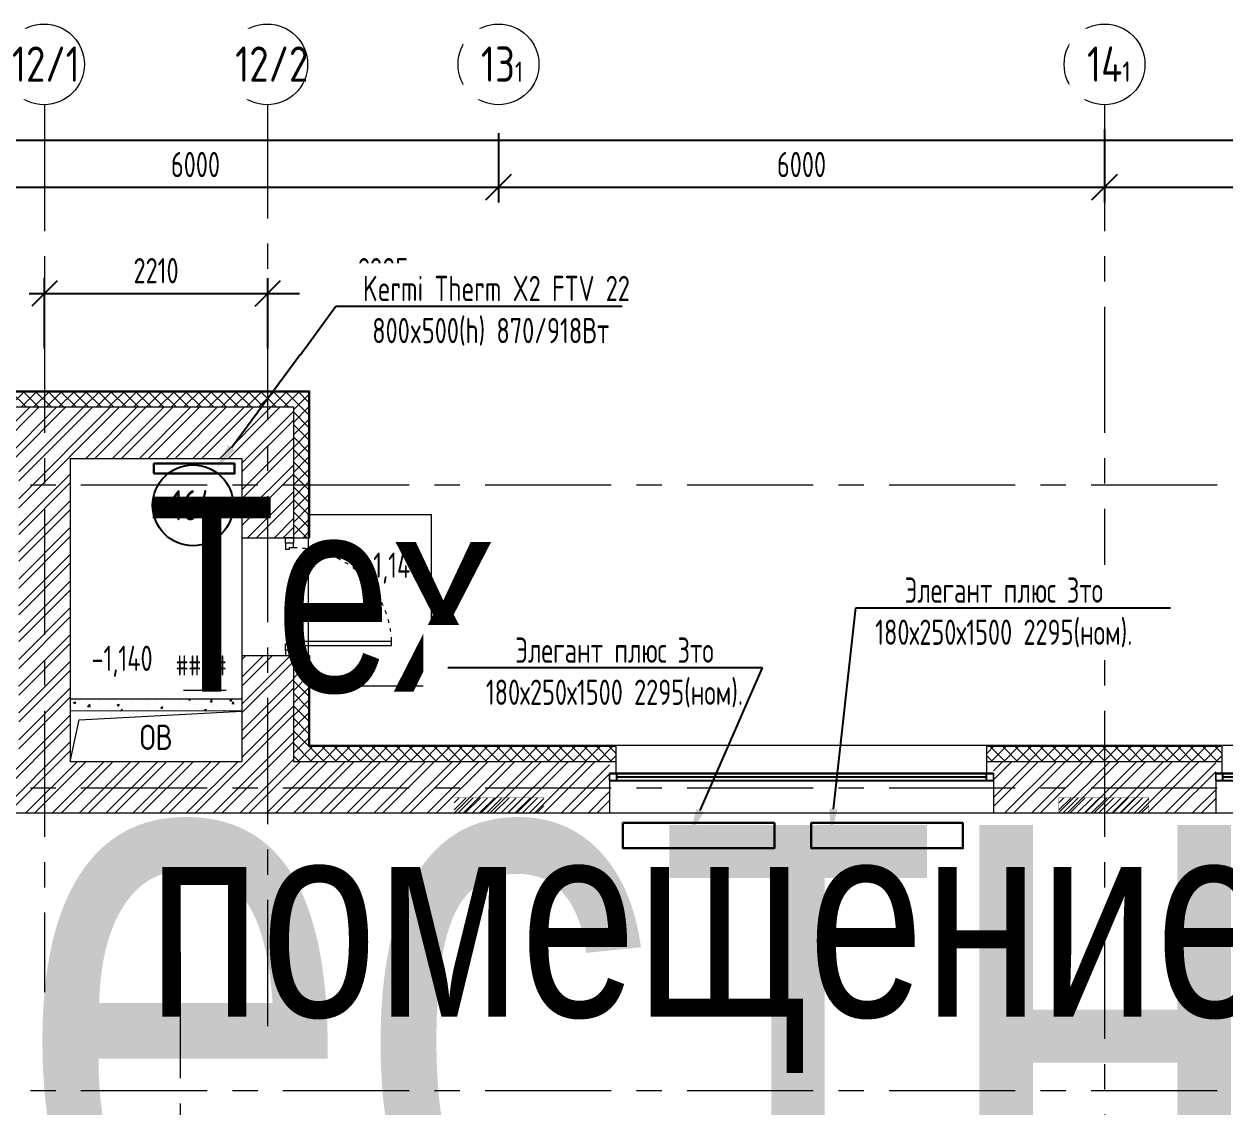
# Model space of a CAD drawing. Header units: millimetres. Extents: x -455656 to 9247092, y 0 to 412358.
# Drawn here: x -180931 to -169042, y 372096 to 382821 of the extents above; entities that cross this region are included whole.
import ezdxf
from ezdxf import colors
from ezdxf.entities.mleader import LeaderData, LeaderLine
from ezdxf.enums import TextEntityAlignment as Align
from ezdxf.math import Vec2, Vec3

# ---------------------------------------------------------------- set-up
doc = ezdxf.new("R2018")
doc.units = ezdxf.units.MM
doc.header["$MEASUREMENT"] = 0
doc.header["$PDMODE"] = 3
doc.header["$PDSIZE"] = -4
doc.linetypes.add('ACAD_ISO03W100', pattern=[30, 12, -18])
doc.linetypes.add('CENTER', pattern=[2, 1.25, -0.25, 0.25, -0.25])
doc.layers.get('0').update_dxf_attribs({"color": 250, "lineweight": 9})
doc.layers.get('Defpoints').update_dxf_attribs({"color": 6})
doc.layers.add('АР_Названия помещений', color=124, linetype='Continuous', lineweight=5, plot=False)
doc.layers.add('АР_новое окно', color=155, linetype='Continuous')
for name, color, linetype, lineweight in [('АР_Номер помещения', 1, 'Continuous', 25), ('АР_Помещения_площадь', 19, 'Continuous', 9), ('подлога', 250, 'Continuous', 9), ('Радиаторы', 250, 'Continuous', 9), ('Радиаторы текст', 250, 'Continuous', 9)]:
    doc.layers.add(name, color=color, linetype=linetype, lineweight=lineweight)
doc.styles.add('ICOCPEUR', font='isocpeur.ttf')
doc.styles.add('ISOCPEUR', font='isocpeur.ttf', dxfattribs={"width": 0.7})
doc.styles.get("Standard").update_dxf_attribs({"font": 'isocpeur.ttf'})
doc.styles.add('ГОСТ 2.304', font='isocpeur.ttf', dxfattribs={"width": 0.7})
doc.dimstyles.new('СПДС', dxfattribs={"dimscale": 100, "dimtxt": 2.5, "dimasz": 2.5, "dimexe": 1.5, "dimexo": 0, "dimgap": 1, "dimtad": 1, "dimdec": 0, "dimrnd": 1, "dimtxsty": 'ГОСТ 2.304', "dimblk": 'OBLIQUE', "dimcen": 2.5, "dimdle": 1.5, "dimadec": 0, "dimazin": 2, "dimtfac": 0.75, "dimtdec": 0, "dimtmove": 1, "dimatfit": 3, "dimfxl": 1, "dimtolj": 1, "dimarcsym": 1})

# ---------------------------------------------------------------- blocks, each defined once
blk = doc.blocks.new('_Oblique')
at = {"color": 0, "linetype": 'ByBlock', "lineweight": -2}
blk.add_line((-0.5, -0.5), (0.5, 0.5), dxfattribs=at)
blk = doc.blocks.new('*D710')
at = {"layer": 'Defpoints', "color": 0, "lineweight": 30, "ltscale": 100, "transparency": 16777216}
for p in [(-182234, 381960), (-176234, 381740), (-176234, 381204)]:
    blk.add_point(p, dxfattribs=at)
at = {"layer": 'подлога', "color": 0, "lineweight": -2, "ltscale": 100}
for p, q in [((-182234, 381960), (-182234, 381054)), ((-176234, 381740), (-176234, 381054)), ((-182384, 381204), (-176084, 381204))]:
    blk.add_line(p, q, dxfattribs=at)
at = {"layer": 'подлога', "color": 0, "lineweight": -2, "ltscale": 100, "xscale": 250, "yscale": 250, "zscale": 250, "rotation": 180}
blk.add_blockref('_Oblique', (-182234, 381204), dxfattribs=at)
at = {"layer": 'подлога', "color": 0, "lineweight": -2, "ltscale": 100, "xscale": 250, "yscale": 250, "zscale": 250}
blk.add_blockref('_Oblique', (-176234, 381204), dxfattribs=at)
at = {"layer": 'подлога', "color": 0, "ltscale": 100, "insert": (-179234, 381429), "char_height": 250, "attachment_point": 5, "style": 'ГОСТ 2.304'}
blk.add_mtext('\\A1;6000', dxfattribs=at)
blk = doc.blocks.new('*D711')
at = {"layer": 'Defpoints', "color": 0, "lineweight": 30, "ltscale": 100, "transparency": 16777216}
for p in [(-176234, 381740), (-170234, 381777), (-170234, 381204)]:
    blk.add_point(p, dxfattribs=at)
at = {"layer": 'подлога', "color": 0, "lineweight": -2, "ltscale": 100}
for p, q in [((-176234, 381740), (-176234, 381054)), ((-170234, 381777), (-170234, 381054)), ((-176384, 381204), (-170084, 381204))]:
    blk.add_line(p, q, dxfattribs=at)
at = {"layer": 'подлога', "color": 0, "lineweight": -2, "ltscale": 100, "xscale": 250, "yscale": 250, "zscale": 250, "rotation": 180}
blk.add_blockref('_Oblique', (-176234, 381204), dxfattribs=at)
at = {"layer": 'подлога', "color": 0, "lineweight": -2, "ltscale": 100, "xscale": 250, "yscale": 250, "zscale": 250}
blk.add_blockref('_Oblique', (-170234, 381204), dxfattribs=at)
at = {"layer": 'подлога', "color": 0, "ltscale": 100, "insert": (-173234, 381429), "char_height": 250, "attachment_point": 5, "style": 'ГОСТ 2.304'}
blk.add_mtext('\\A1;6000', dxfattribs=at)
blk = doc.blocks.new('*D712')
at = {"layer": 'Defpoints', "color": 0, "lineweight": 30, "ltscale": 100, "transparency": 16777216}
for p in [(-170234, 381777), (-164234, 381706), (-164234, 381204)]:
    blk.add_point(p, dxfattribs=at)
at = {"layer": 'подлога', "color": 0, "lineweight": -2, "ltscale": 100}
for p, q in [((-170234, 381777), (-170234, 381054)), ((-164234, 381706), (-164234, 381054)), ((-170384, 381204), (-164084, 381204))]:
    blk.add_line(p, q, dxfattribs=at)
at = {"layer": 'подлога', "color": 0, "lineweight": -2, "ltscale": 100, "xscale": 250, "yscale": 250, "zscale": 250, "rotation": 180}
blk.add_blockref('_Oblique', (-170234, 381204), dxfattribs=at)
at = {"layer": 'подлога', "color": 0, "lineweight": -2, "ltscale": 100, "xscale": 250, "yscale": 250, "zscale": 250}
blk.add_blockref('_Oblique', (-164234, 381204), dxfattribs=at)
at = {"layer": 'подлога', "color": 0, "ltscale": 100, "insert": (-167234, 381429), "char_height": 250, "attachment_point": 5, "style": 'ГОСТ 2.304'}
blk.add_mtext('\\A1;6000', dxfattribs=at)
blk = doc.blocks.new('*U455')
for points in [[(-55, -80), (-55, 0), (-115, 0), (-115, -40), (-100, -40), (-100, -80), (-55, -80)], [(0, 0), (0, -80), (-55, -80), (-55, 0), (0, 0)], [(-1170, 0), (-1170, -80), (-1115, -80), (-1115, 0), (-1170, 0)], [(-1115, -80), (-1115, 0), (-1055, 0), (-1055, -40), (-1070, -40), (-1070, -80), (-1115, -80)]]:
    blk.add_lwpolyline(points)
blk.add_lwpolyline([(-100, -80), (-100, -1050), (-140, -1050), (-140, -80)], close=True)
at = {"linetype": 'ACAD_ISO03W100', "ltscale": 3}
blk.add_arc((-100, -80), 970, 180, 270, dxfattribs=at)
blk = doc.blocks.new('*U156')
at = {"layer": 'АР_новое окно', "lineweight": 20}
for p, q in [((0, 3800), (-70, 3800)), ((0, 0), (-70, 0))]:
    blk.add_line(p, q, dxfattribs=at)
at = {"layer": 'АР_новое окно'}
for p, q in [((-70, 3800), (-70, 0)), ((-70, 0), (-70, 3800)), ((0, 3730), (-70, 3730)), ((-35, 3730), (-35, 70)), ((0, 3800), (0, 0)), ((0, 70), (-70, 70))]:
    blk.add_line(p, q, dxfattribs=at)
blk = doc.blocks.new('*D751')
at = {"layer": 'Defpoints', "color": 0, "lineweight": 30, "ltscale": 100, "transparency": 16777216}
for p in [(-218234, 381671), (-154724, 381671), (-154724, 381671)]:
    blk.add_point(p, dxfattribs=at)
at = {"layer": 'подлога', "color": 0, "lineweight": -2, "ltscale": 100}
for p, q in [((-218234, 381671), (-218234, 381821)), ((-154724, 381671), (-154724, 381821)), ((-218384, 381671), (-154574, 381671))]:
    blk.add_line(p, q, dxfattribs=at)
at = {"layer": 'подлога', "color": 0, "lineweight": -2, "ltscale": 100, "xscale": 250, "yscale": 250, "zscale": 250, "rotation": 180}
blk.add_blockref('_Oblique', (-218234, 381671), dxfattribs=at)
at = {"layer": 'подлога', "color": 0, "lineweight": -2, "ltscale": 100, "xscale": 250, "yscale": 250, "zscale": 250}
blk.add_blockref('_Oblique', (-154724, 381671), dxfattribs=at)
at = {"layer": 'подлога', "color": 0, "ltscale": 100, "insert": (-186479, 381896), "char_height": 250, "attachment_point": 5, "style": 'ГОСТ 2.304'}
blk.add_mtext('\\A1;63510', dxfattribs=at)
blk = doc.blocks.new('*U42')
at = {"color": 7, "style": 'ISOCPEUR', "width": 0.7, "flags": 1}
blk.add_attdef('КАТЕГОРИЯ', (-499, -2092), '', height=250, dxfattribs=at)
at = {"layer": 'АР_Номер помещения', "color": 7, "style": 'ISOCPEUR', "width": 0.7}
blk.add_attdef('НОМЕР_ПОМЕЩЕНИЯ', text='', height=300, dxfattribs=at).set_placement((-347, -2951), align=Align.MIDDLE_CENTER)
at = {"layer": 'АР_Помещения_площадь', "color": 7, "lineweight": 30, "width": 0.7, "flags": 104}
blk.add_attdef('ИМЯ_ПОМЕЩЕНИЯ', text='', height=100, dxfattribs=at).set_placement((158, 1217), align=Align.MIDDLE_CENTER)
at = {"layer": 'АР_Помещения_площадь', "color": 7, "style": 'ISOCPEUR', "width": 0.7}
blk.add_attdef('ПЛОЩАДЬ_ПОМЕЩЕНИЯ', text='', height=200, dxfattribs=at).set_placement((5971, -3885), align=Align.MIDDLE_RIGHT)
blk = doc.blocks.new('*U43')
at = {"layer": 'АР_Номер помещения', "color": 7}
blk.add_circle((44, -1488), 400, dxfattribs=at)
at = {"layer": 'АР_Помещения_площадь', "color": 7}
blk.add_line((371, -3321), (-51, -3321), dxfattribs=at)
at = {"color": 7, "style": 'ISOCPEUR', "width": 0.7, "flags": 1}
blk.add_attdef('КАТЕГОРИЯ', (-499, -2092), '', height=250, dxfattribs=at)
at = {"layer": 'АР_Номер помещения', "color": 7, "style": 'ISOCPEUR', "width": 0.7}
blk.add_attdef('НОМЕР_ПОМЕЩЕНИЯ', text='', height=300, dxfattribs=at).set_placement((44, -1488), align=Align.MIDDLE_CENTER)
at = {"layer": 'АР_Помещения_площадь', "color": 7, "lineweight": 30, "width": 0.7, "flags": 104}
blk.add_attdef('ИМЯ_ПОМЕЩЕНИЯ', text='', height=100, dxfattribs=at).set_placement((158, 1217), align=Align.MIDDLE_CENTER)
at = {"layer": 'АР_Помещения_площадь', "color": 7, "style": 'ISOCPEUR', "width": 0.7}
blk.add_attdef('ПЛОЩАДЬ_ПОМЕЩЕНИЯ', text='', height=200, dxfattribs=at).set_placement((376, -3075), align=Align.MIDDLE_RIGHT)
blk = doc.blocks.new('_DotSmall')
at = {"color": 0, "linetype": 'ByBlock', "const_width": 0.5}
blk.add_lwpolyline([(-0.0625, 0, 1), (0.0625, 0, 1)], format="xyb", close=True, dxfattribs=at)
blk = doc.blocks.new('*D912')
at = {"layer": 'Defpoints', "color": 0, "lineweight": 30, "ltscale": 100, "transparency": 16777216}
for p in [(-178519, 380153), (-180729, 379608), (-178519, 379608)]:
    blk.add_point(p, dxfattribs=at)
at = {"layer": 'подлога', "color": 0, "lineweight": -2, "ltscale": 100}
for p, q in [((-180729, 379608), (-180729, 380303)), ((-178519, 379608), (-178519, 380303)), ((-180879, 380153), (-178369, 380153))]:
    blk.add_line(p, q, dxfattribs=at)
at = {"layer": 'подлога', "color": 0, "lineweight": -2, "ltscale": 100, "xscale": 250, "yscale": 250, "zscale": 250, "rotation": 180}
blk.add_blockref('_Oblique', (-180729, 380153), dxfattribs=at)
at = {"layer": 'подлога', "color": 0, "lineweight": -2, "ltscale": 100, "xscale": 250, "yscale": 250, "zscale": 250}
blk.add_blockref('_Oblique', (-178519, 380153), dxfattribs=at)
at = {"layer": 'подлога', "color": 0, "ltscale": 100, "insert": (-179624, 380378), "char_height": 250, "attachment_point": 5, "style": 'ГОСТ 2.304'}
blk.add_mtext('\\A1;2210', dxfattribs=at)
blk = doc.blocks.new('*D913')
at = {"layer": 'Defpoints', "color": 0, "lineweight": 30, "ltscale": 100, "transparency": 16777216}
for p in [(-176234, 380153), (-178519, 379608), (-176234, 379608)]:
    blk.add_point(p, dxfattribs=at)
at = {"layer": 'подлога', "color": 0, "lineweight": -2, "ltscale": 100}
for p, q in [((-178519, 379608), (-178519, 380303)), ((-176234, 379608), (-176234, 380303)), ((-178669, 380153), (-176084, 380153))]:
    blk.add_line(p, q, dxfattribs=at)
at = {"layer": 'подлога', "color": 0, "lineweight": -2, "ltscale": 100, "xscale": 250, "yscale": 250, "zscale": 250, "rotation": 180}
blk.add_blockref('_Oblique', (-178519, 380153), dxfattribs=at)
at = {"layer": 'подлога', "color": 0, "lineweight": -2, "ltscale": 100, "xscale": 250, "yscale": 250, "zscale": 250}
blk.add_blockref('_Oblique', (-176234, 380153), dxfattribs=at)
at = {"layer": 'подлога', "color": 0, "ltscale": 100, "insert": (-177376, 380378), "char_height": 250, "attachment_point": 5, "style": 'ГОСТ 2.304'}
blk.add_mtext('\\A1;2285', dxfattribs=at)

msp = doc.modelspace()

# ---------------------------------------------------------------- hatches: boundary and pattern name
at = {"layer": 'подлога', "ltscale": 100}
h = msp.add_hatch(dxfattribs=at)
h.set_pattern_fill('ANSI37', color=256, scale=700)
h.set_pattern_definition([(45, (-1155848.89, 411410.33), (-61.871843, 61.871843), []), (135, (-1155848.89, 411410.33), (-61.871843, -61.871843), [])])
h.paths.add_polyline_path([(-178263.9, 377733.1), (-178263.9, 379028.2), (-181563.9, 379028.2), (-181563.9, 379178.2), (-178113.9, 379178.2), (-178113.9, 377733.1)])
h = msp.add_hatch(dxfattribs=at)
h.set_pattern_fill('ANSI32', color=256, scale=500)
h.set_pattern_definition([(45, (-1171616.54, 412084.36), (-132.58252, 132.58252), []), (45, (-1171528.15, 412084.36), (-132.58252, 132.58252), [])])
h.paths.add_polyline_path([(-178877, 376566.1), (-178914, 376566.1)], flags=17)
h.paths.add_polyline_path([(-178263.9, 376566.1), (-178773.9, 376566.1), (-178773.9, 375518.2), (-180473.9, 375518.2), (-180473.9, 378518.2), (-178773.9, 378518.2), (-178773.9, 377732.7), (-178263.9, 377733.5), (-178263.9, 379028.2), (-181498.9, 379028.2), (-181498.9, 378518.2), (-180983.9, 378518.2), (-180983.9, 375518.2), (-186183.9, 375518.2), (-186183.9, 375008.2), (-180753.3, 375008.2), (-175133.9, 375008.2), (-175133.9, 375518.2), (-178263.9, 375518.2)])
h = msp.add_hatch(dxfattribs=at)
h.set_pattern_fill('ANSI37', color=256, scale=700)
h.set_pattern_definition([(45, (-1153438.89, 411410.33), (-61.871843, 61.871843), []), (135, (-1153438.89, 411410.33), (-61.871843, -61.871843), [])])
h.paths.add_polyline_path([(-175068.9, 375518.2), (-178263.9, 375518.2), (-178263.9, 376566.1), (-178113.9, 376566.1), (-178113.9, 375668.2), (-175068.9, 375668.2)])
h = msp.add_hatch(dxfattribs=at)
h.set_pattern_fill('AR-CONC', color=256, scale=30)
h.set_pattern_definition([(50, (0, 247657.5), (215.17805, -18.82564), [22.5, -247.5]), (355, (0, 247657.5), (-41.6254, 225.65764), [18, -198]), (100.45144, (17.93, 247655.93), (173.55265, 206.832), [19.12206, -210.34263]), (46.1842, (0, 247717.5), (320.1724, -49.6558), [33.75, -371.25]), (96.63564, (26.68, 247713.36), (280.3986, 292.2356), [28.6831, -315.51413]), (351.18416, (0, 247717.5), (280.3986, 292.2356), [27, -297]), (21, (30, 247702.5), (179.07212, -120.78567), [22.5, -247.5]), (326, (30, 247702.5), (72.9946, 217.54501), [18, -198]), (71.45144, (44.92, 247692.43), (252.06671, 96.75935), [19.12206, -210.34263]), (37.5, (0, 247657.5), (3.647957, 99.868156), [0, -195.6, 0, -201, 0, -198.75]), (7.5, (0, 247657.5), (78.92086, 118.323514), [0, -114.6, 0, -191.1, 0, -75.75]), (327.5, (-66.9, 247657.5), (160.14673, -6.766462), [0, -75, 0, -234, 0, -310.5]), (317.5, (-96.9, 247657.5), (174.95585, 30.031495), [0, -97.5, 0, -155.4, 0, -220.5])])
h.paths.add_polyline_path([(-178773.9, 376137), (-180473.9, 376137.7), (-180473.9, 376017.7), (-178773.9, 376017)])
h = msp.add_hatch(dxfattribs=at)
h.set_pattern_fill('ANSI37', color=256, scale=700)
h.set_pattern_definition([(45, (-1147438.89, 411410.33), (-61.871843, 61.871843), []), (135, (-1147438.89, 411410.33), (-61.871843, -61.871843), [])])
h.paths.add_polyline_path([(-169068.9, 375518.2), (-171398.9, 375518.2), (-171398.9, 375668.2), (-169068.9, 375668.2)])
h = msp.add_hatch(dxfattribs=at)
h.set_pattern_fill('ANSI32', color=256, scale=500)
h.set_pattern_definition([(45, (-1169613.57, 412084.36), (-132.58252, 132.58252), []), (45, (-1169525.18, 412084.36), (-132.58252, 132.58252), [])])
h.paths.add_polyline_path([(-169133.9, 375518.2), (-171333.9, 375518.2), (-171333.9, 375008.2), (-169133.9, 375008.2)])
at = {"layer": 'подлога', "ltscale": 100, "transparency": 33554636}
h = msp.add_hatch(dxfattribs=at)
h.set_pattern_fill('ANSI31', color=20, scale=400)
h.set_pattern_definition([(45, (0, 247656.25), (-35.355339, 35.355339), [])])
h.paths.add_polyline_path([(-176673.9, 375008.2), (-176673.9, 375158.2), (-175783.9, 375158.2), (-175783.9, 375008.2)])
h = msp.add_hatch(dxfattribs=at)
h.set_pattern_fill('ANSI31', color=20, scale=400)
h.set_pattern_definition([(45, (5988.235, 247656.29), (-35.355339, 35.355339), [])])
h.paths.add_polyline_path([(-170685.7, 375008.2), (-170685.7, 375158.3), (-169795.7, 375158.3), (-169795.7, 375008.2)])

# ---------------------------------------------------------------- linework, layer by layer
at = {"layer": 'подлога', "linetype": 'CENTER', "ltscale": 1000}
for p, q in [((-180728.9, 382020.7), (-180728.9, 373233.1)), ((-178518.9, 372896.3), (-178518.9, 382020.7)), ((-170233.9, 382020.7), (-170233.9, 326288.3)), ((-224367.6, 378258.2), (-141189.2, 378258.2)), ((-224367.6, 375258.2), (-141189.2, 375258.2)), ((-179384.4, 373632), (-179384.4, 317899.6)), ((-224367.6, 372258.2), (-141189.2, 372258.2)), ((-224367.6, 372258.2), (-141189.2, 372258.2))]:
    msp.add_line(p, q, dxfattribs=at)
at = {"layer": 'подлога', "ltscale": 100}
for p, q in [((-178113.9, 379178.2), (-178113.9, 377733.1)), ((-178103.9, 379188.2), (-178103.9, 377733.1)), ((-181563.9, 379028.2), (-178263.9, 379028.2)), ((-178263.9, 379028.2), (-178263.9, 377733.1)), ((-180473.9, 378518.2), (-178773.9, 378518.2)), ((-180473.9, 378518.2), (-180473.9, 375518.2)), ((-178773.9, 378518.2), (-178773.9, 377733.1)), ((-178773.9, 377733.1), (-178263.9, 377733.1)), ((-178773.9, 376566.1), (-178263.9, 376566.1)), ((-178773.9, 376566.1), (-178773.9, 375518.2)), ((-178263.9, 376566.1), (-178263.9, 375518.2)), ((-178113.9, 376566.1), (-178113.9, 375668.2)), ((-178103.9, 376566.1), (-178103.9, 375678.2)), ((-178113.9, 375668.2), (-175068.9, 375668.2)), ((-178103.9, 375678.2), (-175068.9, 375678.2)), ((-171398.9, 375678.2), (-169068.9, 375678.2)), ((-171398.9, 375668.2), (-169068.9, 375668.2)), ((-180473.9, 375518.2), (-178773.9, 375518.2)), ((-178263.9, 375518.2), (-175068.9, 375518.2)), ((-175068.9, 375399.3), (-175068.9, 375518.2)), ((-171398.9, 375518.2), (-169068.9, 375518.2)), ((-171398.9, 375399.3), (-171398.9, 375518.2)), ((-169068.9, 375399.3), (-169068.9, 375518.2)), ((-175133.9, 375399.3), (-175133.9, 375008.2)), ((-175133.9, 375399.3), (-175068.9, 375399.3)), ((-171398.9, 375399.3), (-171333.9, 375399.3)), ((-171333.9, 375399.3), (-171333.9, 375008.2)), ((-169133.9, 375399.3), (-169133.9, 375008.2)), ((-169133.9, 375399.3), (-169068.9, 375399.3)), ((-186183.9, 375008.2), (-175133.9, 375008.2)), ((-171333.9, 375008.2), (-169133.9, 375008.2))]:
    msp.add_line(p, q, dxfattribs=at)
at = {"layer": 'подлога', "lineweight": 15, "ltscale": 100}
msp.add_line((-175068.9, 375399.3), (-171333.9, 375399.3), dxfattribs=at)
at = {"layer": 'подлога'}
for p, q in [((-175133.9, 375008.2), (-171333.9, 375008.2)), ((-169133.9, 375008.2), (-165333.9, 375008.2))]:
    msp.add_line(p, q, dxfattribs=at)
at = {"layer": 'подлога', "color": 18, "ltscale": 100, "true_color": 0x000000}
for points in [[(-186283.9, 379188.2), (-178103.9, 379188.2)], [(-181563.9, 379178.2), (-178113.9, 379178.2)], [(-178773.9, 377733.1), (-178773.9, 376566.1)], [(-178263.9, 377733.1), (-178103.9, 377733.1)], [(-178263.9, 376566.1), (-178103.9, 376566.1)], [(-180473.9, 375518.2), (-180384.2, 375930.8), (-178773.9, 376017)], [(-175068.9, 375518.2), (-175068.9, 375678.2)], [(-171398.9, 375518.2), (-171398.9, 375678.2)], [(-169068.9, 375518.2), (-169068.9, 375678.2)]]:
    msp.add_lwpolyline(points, dxfattribs=at)
at = {"layer": 'подлога', "ltscale": 100}
msp.add_lwpolyline([(-178113.9, 377963.7), (-176901.5, 377963.7), (-176901.5, 376264.1), (-178113.9, 376264.1)], close=True, dxfattribs=at)
for points in [[(-180473.9, 376137.7), (-178773.9, 376137)], [(-178773.9, 376017), (-180473.9, 376017.7)]]:
    msp.add_lwpolyline(points, dxfattribs=at)
at = {"layer": 'подлога'}
for points in [[(-175068.9, 375678.2), (-171398.9, 375678.2)], [(-169068.9, 375678.2), (-165398.9, 375678.2)]]:
    msp.add_lwpolyline(points, dxfattribs=at)
at = {"layer": 'подлога', "color": 20, "ltscale": 100, "const_width": 2}
for points in [[(-176673.9, 375008.2), (-176673.9, 375158.2), (-175783.9, 375158.2), (-175783.9, 375008.2)], [(-170685.7, 375008.2), (-170685.7, 375158.3), (-169795.7, 375158.3), (-169795.7, 375008.2)]]:
    msp.add_lwpolyline(points, close=True, dxfattribs=at)
at = {"layer": 'подлога', "ltscale": 0.5}
for centre in [(-180733.9, 382420.7), (-178523.9, 382420.7), (-176233.9, 382420.7), (-170233.9, 382420.7)]:
    msp.add_circle(centre, 400, dxfattribs=at)
at = {"layer": 'Радиаторы', "color": 1, "lineweight": 30, "ltscale": 500}
for points in [[(-179646, 378368.2), (-179646, 378468.2), (-178846, 378468.2), (-178846, 378368.2)], [(-173502, 374908.5), (-173502, 374658.5), (-175002, 374658.5), (-175002, 374908.5)], [(-171637, 374908.5), (-171637, 374658.5), (-173137, 374658.5), (-173137, 374908.5)]]:
    msp.add_lwpolyline(points, close=True, dxfattribs=at)

# ---------------------------------------------------------------- block references
at = {"layer": 'подлога'}
ref = msp.add_blockref('*U43', (-179302.6, 379542.8), dxfattribs=at)
ref.add_attrib('НОМЕР_ПОМЕЩЕНИЯ', '164', dxfattribs={"layer": 'АР_Номер помещения', "color": 7, "height": 300, "style": 'ISOCPEUR', "width": 0.7}).set_placement((-179258.2, 378054.8), align=Align.MIDDLE_CENTER)
lines = msp.add_mtext('\\W0.8000;Тех. помещение', dxfattribs={"layer": 'АР_Названия помещений', "insert": (-179704.2, 378138.5), "char_height": 1930.3, "width": 988.577, "attachment_point": 1})
ref.add_attrib('ИМЯ_ПОМЕЩЕНИЯ', '', (-179704.2, 378138.5), dxfattribs={"flags": 104}).embed_mtext(lines)
ref.add_attrib('ПЛОЩАДЬ_ПОМЕЩЕНИЯ', '####', dxfattribs={"layer": 'АР_Помещения_площадь', "color": 7, "height": 200, "style": 'ISOCPEUR', "width": 0.7}).set_placement((-178926.4, 376468), align=Align.MIDDLE_RIGHT)
at = {"layer": 'подлога', "xscale": -1, "rotation": 90}
for name, p in [('*U455', (-178343.9, 376566.1)), ('*U156', (-171333.9, 375329.3)), ('*U156', (-165333.9, 375329.3))]:
    msp.add_blockref(name, p, dxfattribs=at)
at = {"layer": 'подлога'}
ref = msp.add_blockref('*U42', (-187091.2, 379762.2), dxfattribs=at)
lines = msp.add_mtext('\\W0.8000;Лестничная клетка \\P(Л1)', dxfattribs={"layer": 'АР_Названия помещений', "insert": (-184955.6, 376193.7), "char_height": 5627.261, "width": 453.416, "attachment_point": 1})
ref.add_attrib('ИМЯ_ПОМЕЩЕНИЯ', '', (-184955.6, 376193.7), dxfattribs={"flags": 104}).embed_mtext(lines)

# ---------------------------------------------------------------- texts
at = {"layer": 'подлога', "ltscale": 100, "insert": (-179623.7, 375757.2), "char_height": 250, "attachment_point": 5, "line_spacing_factor": 0.7, "style": 'ICOCPEUR'}
msp.add_mtext('\\A1;{\\W0.8;ОВ}', dxfattribs=at)

# ---------------------------------------------------------------- dimensions: what is measured, and where the dimension line sits
at = {"layer": 'подлога', "ltscale": 100}
for base, p1, p2, picture, middle in [((-176233.9, 381204.2), (-182233.9, 381960), (-176233.9, 381739.8), '*D710', (-179233.9, 381429.2)), ((-170233.9, 381204.2), (-176233.9, 381739.8), (-170233.9, 381776.8), '*D711', (-173233.9, 381429.2)), ((-164233.9, 381204.2), (-170233.9, 381776.8), (-164233.9, 381706.1), '*D712', (-167233.9, 381429.2)), ((-178518.9, 380153.2), (-180728.9, 379608.1), (-178518.9, 379608.1), '*D912', (-179623.9, 380378.2)), ((-176233.9, 380153.2), (-178518.9, 379608.1), (-176233.9, 379608.1), '*D913', (-177376.4, 380378.2))]:
    dim = msp.add_linear_dim(base=base, p1=p1, p2=p2, dimstyle='СПДС', dxfattribs=at)
    dim.commit()
    dim.dimension.update_dxf_attribs({"geometry": picture, "text_midpoint": middle})

# ---------------------------------------------------------------- leaders
at = {"layer": 'подлога'}
ml = msp.add_multileader_mtext('Standard', dxfattribs=at)
ml.set_content('%%P0,000', color=256, style='ISOCPEUR')
ml.set_leader_properties(color=256, linetype='Continuous', lineweight=-1)
ml.set_arrow_properties(name='DOTSMALL')
ml.build(insert=Vec2(0, 0))
ml.multileader.update_dxf_attribs({"has_text_frame": 1, "text_left_attachment_type": 4, "text_right_attachment_type": 4, "dogleg_length": 100, "arrow_head_size": 180})
ctx = ml.context
ctx.base_point, ctx.char_height, ctx.arrow_head_size, ctx.landing_gap_size, ctx.plane_origin = Vec3(-188172.5, 379810.4), 250, 180, 50, Vec3(-190605.4, 378243.4)
ctx.left_attachment, ctx.right_attachment = 4, 4
notes = []
notes.append((ctx, [(0, (0, 0, 0), (0, 0), (1, 0), 1, [])]))
ctx.mtext.insert, ctx.mtext.width, ctx.mtext.line_spacing_style, ctx.mtext.flow_direction = Vec3(-188122.5, 380143.8), 852.697, 2, 5
ml = msp.add_multileader_mtext('Standard', dxfattribs=at)
ml.set_content('0,000', color=256, style='ISOCPEUR')
ml.set_leader_properties(color=256, linetype='Continuous', lineweight=-1)
ml.set_arrow_properties(name='DOTSMALL')
ml.build(insert=Vec2(0, 0))
ml.multileader.update_dxf_attribs({"has_text_frame": 1, "text_left_attachment_type": 4, "text_right_attachment_type": 4, "dogleg_length": 100, "arrow_head_size": 180})
ctx = ml.context
ctx.base_point, ctx.char_height, ctx.arrow_head_size, ctx.landing_gap_size, ctx.plane_origin = Vec3(-185715.8, 378042.4), 250, 180, 50, Vec3(-189667.4, 376603.9)
ctx.left_attachment, ctx.right_attachment = 4, 4
notes.append((ctx, [(0, (0, 0, 0), (0, 0), (1, 0), 1, [])]))
ctx.mtext.insert, ctx.mtext.width, ctx.mtext.line_spacing_style, ctx.mtext.flow_direction = Vec3(-185665.8, 378375.7), 852.697, 2, 5
ml = msp.add_multileader_mtext('Standard', dxfattribs=at)
ml.set_content('Л.4', color=256, style='ISOCPEUR')
ml.set_leader_properties(color=256, linetype='Continuous', lineweight=-1)
ml.set_arrow_properties(name='DOTSMALL')
ml.build(insert=Vec2(0, 0))
ml.multileader.update_dxf_attribs({"has_text_frame": 1, "text_left_attachment_type": 4, "text_right_attachment_type": 4, "dogleg_length": 100, "arrow_head_size": 180})
ctx = ml.context
ctx.base_point, ctx.char_height, ctx.arrow_head_size, ctx.landing_gap_size, ctx.plane_origin = Vec3(-184816.3, 377259.1), 250, 180, 50, Vec3(-159580.4, 365636)
ctx.left_attachment, ctx.right_attachment = 4, 4
notes.append((ctx, [(0, (0, 0, 0), (0, 0), (1, 0), 1, [])]))
ctx.mtext.insert, ctx.mtext.width, ctx.mtext.line_spacing_style, ctx.mtext.flow_direction = Vec3(-184766.3, 377592.4), 852.697, 2, 5
ml = msp.add_multileader_mtext('Standard', dxfattribs=at)
ml.set_content('-1,140', color=256, style='ISOCPEUR')
ml.set_leader_properties(color=256, linetype='Continuous', lineweight=-1)
ml.set_arrow_properties(name='DOTSMALL')
ml.build(insert=Vec2(0, 0))
ml.multileader.update_dxf_attribs({"has_text_frame": 1, "text_left_attachment_type": 4, "text_right_attachment_type": 4, "dogleg_length": 100, "arrow_head_size": 180})
ctx = ml.context
ctx.base_point, ctx.char_height, ctx.arrow_head_size, ctx.landing_gap_size, ctx.plane_origin = Vec3(-177642.7, 377253.5), 250, 180, 50, Vec3(-177735.3, 377154.5)
ctx.left_attachment, ctx.right_attachment = 4, 4
notes.append((ctx, [(0, (0, 0, 0), (0, 0), (1, 0), 1, [])]))
ctx.mtext.insert, ctx.mtext.width, ctx.mtext.line_spacing_style, ctx.mtext.flow_direction = Vec3(-177592.7, 377586.9), 852.697, 2, 5
ml = msp.add_multileader_mtext('Standard', dxfattribs=at)
ml.set_content('-1,140', color=256, style='ISOCPEUR')
ml.set_leader_properties(color=256, linetype='Continuous', lineweight=-1)
ml.set_arrow_properties(name='DOTSMALL')
ml.build(insert=Vec2(0, 0))
ml.multileader.update_dxf_attribs({"has_text_frame": 1, "text_left_attachment_type": 4, "text_right_attachment_type": 4, "dogleg_length": 100, "arrow_head_size": 180})
ctx = ml.context
ctx.base_point, ctx.char_height, ctx.arrow_head_size, ctx.landing_gap_size, ctx.plane_origin = Vec3(-180313.7, 376330.8, 0), 250, 180, 50, Vec3(-180395.1, 376617, 0)
ctx.left_attachment, ctx.right_attachment = 4, 4
notes.append((ctx, [(0, (0, 0, 0), (0, 0), (1, 0), 1, [])]))
ctx.mtext.insert, ctx.mtext.width, ctx.mtext.line_spacing_style, ctx.mtext.flow_direction = Vec3(-180263.7, 376664.2, 0), 852.697, 2, 5
ml = msp.add_multileader_mtext('Standard', dxfattribs=at)
ml.set_content('%%P0,000', color=256, style='ISOCPEUR')
ml.set_leader_properties(color=256, linetype='Continuous', lineweight=-1)
ml.set_arrow_properties(name='DOTSMALL')
ml.build(insert=Vec2(0, 0))
ml.multileader.update_dxf_attribs({"has_text_frame": 1, "text_left_attachment_type": 4, "text_right_attachment_type": 4, "dogleg_length": 100, "arrow_head_size": 180})
ctx = ml.context
ctx.base_point, ctx.char_height, ctx.arrow_head_size, ctx.landing_gap_size, ctx.plane_origin = Vec3(-195756.6, 376141.3, -0.2), 250, 180, 50, Vec3(-198827.6, 374551.8, -0.2)
ctx.left_attachment, ctx.right_attachment = 4, 4
notes.append((ctx, [(0, (0, 0, 0), (0, 0), (1, 0), 1, [])]))
ctx.mtext.insert, ctx.mtext.width, ctx.mtext.line_spacing_style, ctx.mtext.flow_direction = Vec3(-195706.6, 376474.7, -0.2), 852.697, 2, 5
ml = msp.add_multileader_mtext('Standard', dxfattribs=at)
ml.set_content('{\\W0.8;-2,250}', color=256, style='ISOCPEUR')
ml.set_leader_properties(color=256, linetype='Continuous', lineweight=-1)
ml.set_arrow_properties(name='DOTSMALL')
ml.build(insert=Vec2(0, 0))
ml.multileader.update_dxf_attribs({"has_text_frame": 1, "text_left_attachment_type": 4, "text_right_attachment_type": 4, "dogleg_length": 100, "arrow_head_size": 180})
ctx = ml.context
ctx.base_point, ctx.char_height, ctx.arrow_head_size, ctx.landing_gap_size, ctx.plane_origin = Vec3(-297233.6, 376010.4), 250, 180, 50, Vec3(-296855.5, 374536.3)
ctx.left_attachment, ctx.right_attachment = 4, 4
notes.append((ctx, [(0, (0, 0, 0), (0, 0), (1, 0), 1, [])]))
ctx.mtext.insert, ctx.mtext.width, ctx.mtext.defined_height, ctx.mtext.line_spacing_style, ctx.mtext.flow_direction = Vec3(-297183.6, 376343.7), 769.989, 343.9, 2, 5
for ctx, leaders in notes:
    for number, flags, end, landing, length, lines in leaders:
        leader = LeaderData()
        leader.index, (leader.has_last_leader_line, leader.has_dogleg_vector, leader.attachment_direction) = number, flags
        leader.last_leader_point, leader.dogleg_vector, leader.dogleg_length = Vec3(end), Vec3(landing), length
        for number, points, colour, breaks in lines:
            line = LeaderLine()
            line.index, line.vertices, line.color, line.breaks = number, Vec3.list(points), colors.encode_raw_color(colour), breaks
            leader.lines.append(line)
        ctx.leaders.append(leader)

# ---------------------------------------------------------------- next in the draw order: texts
at = {"layer": 'подлога', "char_height": 350, "width": 123.867, "attachment_point": 1, "line_spacing_factor": 1.149209, "style": 'ГОСТ 2.304', "bg_fill": 2}
for s, insert in [('{\\W0.8;12/1}', (-181051.6, 382598.4)), ('{\\W0.8;12/2}', (-178841.6, 382598.4))]:
    msp.add_mtext(s, dxfattribs=dict(at, insert=insert))
at = {"layer": 'подлога', "ltscale": 0.5, "char_height": 350, "width": 123.867, "attachment_point": 1, "line_spacing_factor": 1.149209, "style": 'ГОСТ 2.304', "bg_fill": 2}
for s, insert in [('{\\W0.8;13\\H0.57143x;1}', (-176408, 382598.4)), ('{\\W0.8;14\\H0.57143x;1}', (-170408, 382598.4))]:
    msp.add_mtext(s, dxfattribs=dict(at, insert=insert))

# ---------------------------------------------------------------- next in the draw order: leaders
at = {"layer": 'Радиаторы текст'}
ml = msp.add_multileader_mtext('Standard', dxfattribs=at)
ml.set_content('\\A1; Kermi Therm X2 FTV 22\\P800x500(h) 870/918Вт', color=256, style='ISOCPEUR')
ml.set_leader_properties()
ml.build(insert=Vec2(0, 0))
ml.multileader.update_dxf_attribs({"text_left_attachment_type": 6, "text_right_attachment_type": 6, "dogleg_length": 100, "arrow_head_size": 250})
ctx = ml.context
ctx.base_point, ctx.char_height, ctx.arrow_head_size, ctx.landing_gap_size, ctx.plane_origin = Vec3(-177674, 380026.5), 250, 250, 25, Vec3(-202025.8, 372711.3)
ctx.left_attachment, ctx.right_attachment, ctx.text_align_type = 6, 6, 1
notes = []
notes.append((ctx, [(1, (1, 1, 0), (-177844.5, 380026.5), (1, 0), 170.5, [(1, [(-179025, 378424)], 0, [])])]))
ctx.mtext.insert, ctx.mtext.width, ctx.mtext.alignment, ctx.mtext.flow_direction = Vec3(-176310.2, 380326.5), 3535.322, 2, 5
ctx.mtext.has_bg_fill, ctx.mtext.bg_color, ctx.mtext.bg_scale_factor, ctx.mtext.bg_transparency, ctx.mtext.use_window_bg_color = 1, -1027028792, 1.5, 0, 1
ml = msp.add_multileader_mtext('Standard', dxfattribs=at)
ml.set_content('\\A1;Элегант плюс 3то \\P180х250х1500 2295(ном). ', color=256, style='ISOCPEUR')
ml.set_leader_properties()
ml.build(insert=Vec2(0, 0))
ml.multileader.update_dxf_attribs({"text_left_attachment_type": 6, "text_right_attachment_type": 6, "dogleg_length": 100, "arrow_head_size": 250})
ctx = ml.context
ctx.base_point, ctx.char_height, ctx.arrow_head_size, ctx.landing_gap_size, ctx.plane_origin = Vec3(-172525, 377039.5), 250, 250, 25, Vec3(-194201.6, 365556.3)
ctx.left_attachment, ctx.right_attachment, ctx.text_align_type = 6, 6, 1
notes.append((ctx, [(1, (1, 1, 0), (-172695.5, 377039.5), (1, 0), 170.5, [(1, [(-172945, 374798.5)], 0, [])])]))
ctx.mtext.insert, ctx.mtext.width, ctx.mtext.alignment, ctx.mtext.flow_direction = Vec3(-171231.2, 377339.5), 3535.322, 2, 5
ctx.mtext.has_bg_fill, ctx.mtext.bg_color, ctx.mtext.bg_scale_factor, ctx.mtext.bg_transparency, ctx.mtext.use_window_bg_color = 1, -1027028792, 1.5, 0, 1
ml = msp.add_multileader_mtext('Standard', dxfattribs=at)
ml.set_content('\\A1;Элегант плюс 3то \\P180х250х1500 2295(ном). ', color=256, style='ISOCPEUR')
ml.set_leader_properties()
ml.build(insert=Vec2(0, 0))
ml.multileader.update_dxf_attribs({"text_left_attachment_type": 6, "text_right_attachment_type": 6, "dogleg_length": 100, "arrow_head_size": 250})
ctx = ml.context
ctx.base_point, ctx.char_height, ctx.arrow_head_size, ctx.landing_gap_size, ctx.plane_origin = Vec3(-176379.5, 376445), 250, 250, 25, Vec3(-198713.6, 365894.3)
ctx.left_attachment, ctx.right_attachment, ctx.text_align_type = 6, 6, 1
notes.append((ctx, [(0, (1, 1, 0), (-173621.5, 376445), (-1, 0), 170.5, [(1, [(-174336.5, 374804)], 0, [])])]))
ctx.mtext.insert, ctx.mtext.width, ctx.mtext.alignment, ctx.mtext.flow_direction = Vec3(-175085.8, 376745), 3535.322, 2, 5
ctx.mtext.has_bg_fill, ctx.mtext.bg_color, ctx.mtext.bg_scale_factor, ctx.mtext.bg_transparency, ctx.mtext.use_window_bg_color = 1, -1027028792, 1.5, 0, 1
for ctx, leaders in notes:
    for number, flags, end, landing, length, lines in leaders:
        leader = LeaderData()
        leader.index, (leader.has_last_leader_line, leader.has_dogleg_vector, leader.attachment_direction) = number, flags
        leader.last_leader_point, leader.dogleg_vector, leader.dogleg_length = Vec3(end), Vec3(landing), length
        for number, points, colour, breaks in lines:
            line = LeaderLine()
            line.index, line.vertices, line.color, line.breaks = number, Vec3.list(points), colors.encode_raw_color(colour), breaks
            leader.lines.append(line)
        ctx.leaders.append(leader)

# ---------------------------------------------------------------- next in the draw order: dimensions: what is measured, and where the dimension line sits
at = {"layer": 'подлога', "ltscale": 100}
dim = msp.add_linear_dim(base=(-154723.9, 381670.7), p1=(-218233.9, 381670.7), p2=(-154723.9, 381670.7), dimstyle='СПДС', dxfattribs=at)
dim.commit()
dim.dimension.update_dxf_attribs({"geometry": '*D751', "text_midpoint": (-186478.9, 381895.7)})

doc.saveas('drawing.dxf')
